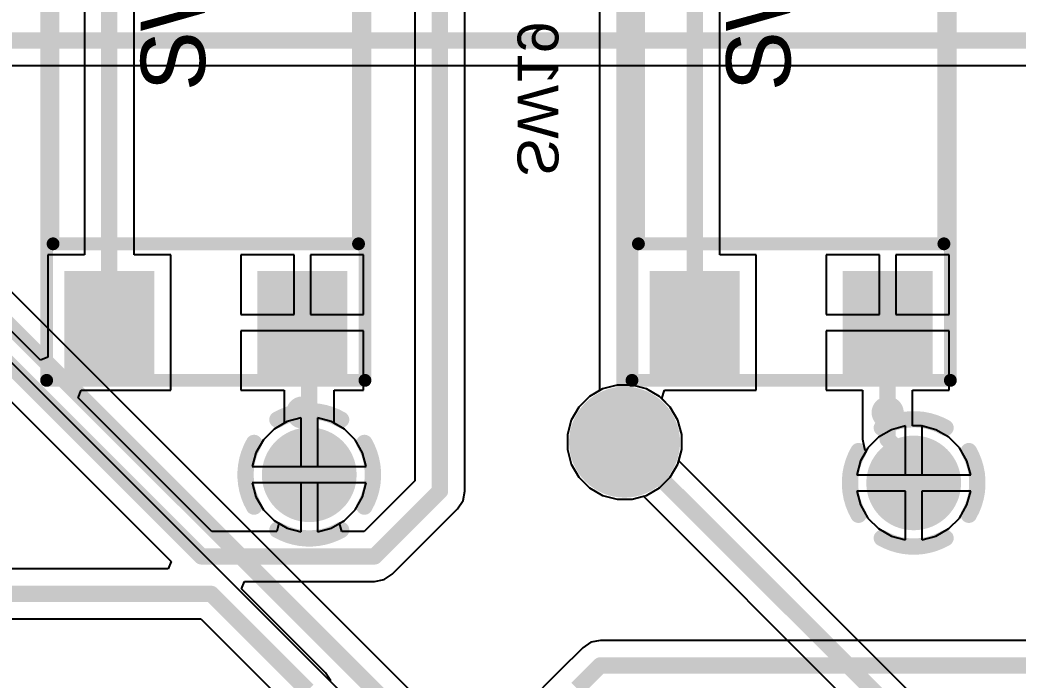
# Model space of a CAD drawing. Header units: inches. Extents: x -8.09 to -2.28, y -0.1 to 6.11.
# Drawn here: x -6.812 to -6.201, y 3.139 to 3.544 of the extents above; entities that cross this region are included whole.
import ezdxf

# ---------------------------------------------------------------- set-up
doc = ezdxf.new("R2010")
doc.units = ezdxf.units.IN
doc.header["$MEASUREMENT"] = 0
for name, color, linetype in [('BottomLayer', 5, 'Continuous'), ('BottomSolder', 6, 'Continuous'), ('InternalPlane1', 76, 'Continuous'), ('InternalPlane2', 16, 'Continuous'), ('Mechanical5', 56, 'Continuous'), ('TopLayer', 1, 'Continuous'), ('TopOverlay', 2, 'Continuous'), ('TopPaste', 8, 'Continuous'), ('TopSolder', 216, 'Continuous'), ('ViaHoleLayer', 16, 'Continuous')]:
    doc.layers.add(name, color=color, linetype=linetype)
doc.styles.add('Arial', font='', dxfattribs={"height": 0.2})
doc.styles.get('Arial').set_extended_font_data('Arial')

# ---------------------------------------------------------------- blocks, each defined once
blk = doc.blocks.new('FP_TL3305AF260QG_MFG_15')
at = {"layer": 'TopLayer'}
for points in [[(-0.17323, 0.08661), (-0.11024, 0.08661), (-0.11024, 0.0315), (-0.17323, 0.0315)], [(0.11024, 0.08661), (0.17323, 0.08661), (0.17323, 0.0315), (0.11024, 0.0315)], [(-0.17323, -0.0315), (-0.11024, -0.0315), (-0.11024, -0.08661), (-0.17323, -0.08661)], [(0.11024, -0.0315), (0.17323, -0.0315), (0.17323, -0.08661), (0.11024, -0.08661)]]:
    blk.add_hatch(color=1, dxfattribs=at).paths.add_polyline_path(points)
at = {"layer": 'TopPaste'}
for points in [[(-0.17323, 0.08661), (-0.11024, 0.08661), (-0.11024, 0.0315), (-0.17323, 0.0315)], [(0.11024, 0.08661), (0.17323, 0.08661), (0.17323, 0.0315), (0.11024, 0.0315)], [(-0.17323, -0.0315), (-0.11024, -0.0315), (-0.11024, -0.08661), (-0.17323, -0.08661)], [(0.11024, -0.0315), (0.17323, -0.0315), (0.17323, -0.08661), (0.11024, -0.08661)]]:
    blk.add_hatch(color=8, dxfattribs=at).paths.add_polyline_path(points)
at = {"layer": 'TopSolder'}
for points in [[(-0.17323, 0.08661), (-0.11024, 0.08661), (-0.11024, 0.0315), (-0.17323, 0.0315)], [(0.11024, 0.08661), (0.17323, 0.08661), (0.17323, 0.0315), (0.11024, 0.0315)], [(-0.17323, -0.0315), (-0.11024, -0.0315), (-0.11024, -0.08661), (-0.17323, -0.08661)], [(0.11024, -0.0315), (0.17323, -0.0315), (0.17323, -0.08661), (0.11024, -0.08661)]]:
    blk.add_hatch(color=216, dxfattribs=at).paths.add_polyline_path(points)
at = {"layer": 'Mechanical5'}
for points in [[(-0.17717, 0.09744, 0.00787, 0.00787, 0), (-0.17717, -0.09744, 0.00787, 0.00787, 0)], [(-0.17717, 0.09744, 0.00787, 0.00787, 0), (0.17717, 0.09744, 0.00787, 0.00787, 0)], [(0.17717, 0.09744, 0.00787, 0.00787, 0), (0.17717, -0.09744, 0.00787, 0.00787, 0)], [(-0.17717, -0.09744, 0.00787, 0.00787, 0), (0.17717, -0.09744, 0.00787, 0.00787, 0)]]:
    blk.add_lwpolyline(points, format="xyseb", dxfattribs=at)
for points in [[(-0.17913, 0.09744, 0.00394, 0.00394, 1), (-0.1752, 0.09744, 0.00394, 0.00394, 1)], [(-0.17913, 0.09744, 0.00394, 0.00394, 1), (-0.1752, 0.09744, 0.00394, 0.00394, 1)], [(0.1752, 0.09744, 0.00394, 0.00394, 1), (0.17913, 0.09744, 0.00394, 0.00394, 1)], [(0.1752, 0.09744, 0.00394, 0.00394, 1), (0.17913, 0.09744, 0.00394, 0.00394, 1)], [(-0.17913, -0.09744, 0.00394, 0.00394, 1), (-0.1752, -0.09744, 0.00394, 0.00394, 1)], [(-0.17913, -0.09744, 0.00394, 0.00394, 1), (-0.1752, -0.09744, 0.00394, 0.00394, 1)], [(0.1752, -0.09744, 0.00394, 0.00394, 1), (0.17913, -0.09744, 0.00394, 0.00394, 1)], [(0.1752, -0.09744, 0.00394, 0.00394, 1), (0.17913, -0.09744, 0.00394, 0.00394, 1)]]:
    blk.add_lwpolyline(points, format="xyseb", close=True, dxfattribs=at)
at = {"layer": 'TopOverlay'}
for points in [[(-0.0935, 0.0935, 0.00787, 0.00787, 0), (-0.0935, -0.0935, 0.00787, 0.00787, 0)], [(-0.0935, 0.0935, 0.00787, 0.00787, 0), (0.0935, 0.0935, 0.00787, 0.00787, 0)], [(0.0935, 0.0935, 0.00787, 0.00787, 0), (0.0935, -0.0935, 0.00787, 0.00787, 0)], [(-0.0935, -0.0935, 0.00787, 0.00787, 0), (0.0935, -0.0935, 0.00787, 0.00787, 0)]]:
    blk.add_lwpolyline(points, format="xyseb", dxfattribs=at)
for points in [[(-0.09547, 0.0935, 0.00394, 0.00394, 1), (-0.09154, 0.0935, 0.00394, 0.00394, 1)], [(-0.09547, 0.0935, 0.00394, 0.00394, 1), (-0.09154, 0.0935, 0.00394, 0.00394, 1)], [(0.09154, 0.0935, 0.00394, 0.00394, 1), (0.09547, 0.0935, 0.00394, 0.00394, 1)], [(0.09154, 0.0935, 0.00394, 0.00394, 1), (0.09547, 0.0935, 0.00394, 0.00394, 1)], [(-0.19193, -0.05906, 0.00984, 0.00984, 1), (-0.20177, -0.05906, 0.00984, 0.00984, 1)], [(-0.20423, -0.05906, 0.00492, 0.00492, 1), (-0.19931, -0.05906, 0.00492, 0.00492, 1)], [(-0.19439, -0.05906, 0.00492, 0.00492, 1), (-0.18947, -0.05906, 0.00492, 0.00492, 1)], [(-0.09547, -0.0935, 0.00394, 0.00394, 1), (-0.09154, -0.0935, 0.00394, 0.00394, 1)], [(-0.09547, -0.0935, 0.00394, 0.00394, 1), (-0.09154, -0.0935, 0.00394, 0.00394, 1)], [(0.09154, -0.0935, 0.00394, 0.00394, 1), (0.09547, -0.0935, 0.00394, 0.00394, 1)], [(0.09154, -0.0935, 0.00394, 0.00394, 1), (0.09547, -0.0935, 0.00394, 0.00394, 1)]]:
    blk.add_lwpolyline(points, format="xyseb", close=True, dxfattribs=at)
at = {"layer": 'Mechanical5', "style": 'Arial'}
blk.add_text('SW20', height=0.03937, dxfattribs=at).set_placement((0, 0.00044))
blk = doc.blocks.new('FP_TL3305AF260QG_MFG_16')
at = {"layer": 'TopLayer'}
for points in [[(-0.17323, 0.08662), (-0.11024, 0.08662), (-0.11024, 0.0315), (-0.17323, 0.0315)], [(0.11024, 0.08662), (0.17323, 0.08662), (0.17323, 0.0315), (0.11024, 0.0315)], [(-0.17323, -0.0315), (-0.11024, -0.0315), (-0.11024, -0.08662), (-0.17323, -0.08662)], [(0.11024, -0.0315), (0.17323, -0.0315), (0.17323, -0.08662), (0.11024, -0.08662)]]:
    blk.add_hatch(color=1, dxfattribs=at).paths.add_polyline_path(points)
at = {"layer": 'TopPaste'}
for points in [[(-0.17323, 0.08662), (-0.11024, 0.08662), (-0.11024, 0.0315), (-0.17323, 0.0315)], [(0.11024, 0.08662), (0.17323, 0.08662), (0.17323, 0.0315), (0.11024, 0.0315)], [(-0.17323, -0.0315), (-0.11024, -0.0315), (-0.11024, -0.08662), (-0.17323, -0.08662)], [(0.11024, -0.0315), (0.17323, -0.0315), (0.17323, -0.08662), (0.11024, -0.08662)]]:
    blk.add_hatch(color=8, dxfattribs=at).paths.add_polyline_path(points)
at = {"layer": 'TopSolder'}
for points in [[(-0.17323, 0.08662), (-0.11024, 0.08662), (-0.11024, 0.0315), (-0.17323, 0.0315)], [(0.11024, 0.08662), (0.17323, 0.08662), (0.17323, 0.0315), (0.11024, 0.0315)], [(-0.17323, -0.0315), (-0.11024, -0.0315), (-0.11024, -0.08662), (-0.17323, -0.08662)], [(0.11024, -0.0315), (0.17323, -0.0315), (0.17323, -0.08662), (0.11024, -0.08662)]]:
    blk.add_hatch(color=216, dxfattribs=at).paths.add_polyline_path(points)
at = {"layer": 'Mechanical5'}
for points in [[(-0.17717, 0.09744, 0.00787, 0.00787, 0), (-0.17717, -0.09744, 0.00787, 0.00787, 0)], [(-0.17717, 0.09744, 0.00787, 0.00787, 0), (0.17717, 0.09744, 0.00787, 0.00787, 0)], [(0.17717, 0.09744, 0.00787, 0.00787, 0), (0.17717, -0.09744, 0.00787, 0.00787, 0)], [(-0.17717, -0.09744, 0.00787, 0.00787, 0), (0.17717, -0.09744, 0.00787, 0.00787, 0)]]:
    blk.add_lwpolyline(points, format="xyseb", dxfattribs=at)
for points in [[(-0.17913, 0.09744, 0.00394, 0.00394, 1), (-0.1752, 0.09744, 0.00394, 0.00394, 1)], [(-0.17913, 0.09744, 0.00394, 0.00394, 1), (-0.1752, 0.09744, 0.00394, 0.00394, 1)], [(0.1752, 0.09744, 0.00394, 0.00394, 1), (0.17913, 0.09744, 0.00394, 0.00394, 1)], [(0.1752, 0.09744, 0.00394, 0.00394, 1), (0.17913, 0.09744, 0.00394, 0.00394, 1)], [(-0.17913, -0.09744, 0.00394, 0.00394, 1), (-0.1752, -0.09744, 0.00394, 0.00394, 1)], [(-0.17913, -0.09744, 0.00394, 0.00394, 1), (-0.1752, -0.09744, 0.00394, 0.00394, 1)], [(0.1752, -0.09744, 0.00394, 0.00394, 1), (0.17913, -0.09744, 0.00394, 0.00394, 1)], [(0.1752, -0.09744, 0.00394, 0.00394, 1), (0.17913, -0.09744, 0.00394, 0.00394, 1)]]:
    blk.add_lwpolyline(points, format="xyseb", close=True, dxfattribs=at)
at = {"layer": 'TopOverlay'}
for points in [[(-0.0935, 0.0935, 0.00787, 0.00787, 0), (-0.0935, -0.0935, 0.00787, 0.00787, 0)], [(-0.0935, 0.0935, 0.00787, 0.00787, 0), (0.0935, 0.0935, 0.00787, 0.00787, 0)], [(0.0935, 0.0935, 0.00787, 0.00787, 0), (0.0935, -0.0935, 0.00787, 0.00787, 0)], [(-0.0935, -0.0935, 0.00787, 0.00787, 0), (0.0935, -0.0935, 0.00787, 0.00787, 0)]]:
    blk.add_lwpolyline(points, format="xyseb", dxfattribs=at)
for points in [[(-0.09547, 0.0935, 0.00394, 0.00394, 1), (-0.09154, 0.0935, 0.00394, 0.00394, 1)], [(-0.09547, 0.0935, 0.00394, 0.00394, 1), (-0.09154, 0.0935, 0.00394, 0.00394, 1)], [(0.09154, 0.0935, 0.00394, 0.00394, 1), (0.09547, 0.0935, 0.00394, 0.00394, 1)], [(0.09154, 0.0935, 0.00394, 0.00394, 1), (0.09547, 0.0935, 0.00394, 0.00394, 1)], [(-0.19193, -0.05906, 0.00984, 0.00984, 1), (-0.20177, -0.05906, 0.00984, 0.00984, 1)], [(-0.20423, -0.05906, 0.00492, 0.00492, 1), (-0.19931, -0.05906, 0.00492, 0.00492, 1)], [(-0.19439, -0.05906, 0.00492, 0.00492, 1), (-0.18947, -0.05906, 0.00492, 0.00492, 1)], [(-0.09547, -0.0935, 0.00394, 0.00394, 1), (-0.09154, -0.0935, 0.00394, 0.00394, 1)], [(-0.09547, -0.0935, 0.00394, 0.00394, 1), (-0.09154, -0.0935, 0.00394, 0.00394, 1)], [(0.09154, -0.0935, 0.00394, 0.00394, 1), (0.09547, -0.0935, 0.00394, 0.00394, 1)], [(0.09154, -0.0935, 0.00394, 0.00394, 1), (0.09547, -0.0935, 0.00394, 0.00394, 1)]]:
    blk.add_lwpolyline(points, format="xyseb", close=True, dxfattribs=at)
at = {"layer": 'Mechanical5', "style": 'Arial'}
blk.add_text('SW19', height=0.03937, dxfattribs=at).set_placement((0, 0.00044))

msp = doc.modelspace()

# ---------------------------------------------------------------- hatches: boundary and pattern name
at = {"layer": 'BottomLayer'}
h = msp.add_hatch(color=5, dxfattribs=at)
edge = h.paths.add_edge_path()
edge.add_arc((-6.442, 3.285), 0.025, 0, 360)
h = msp.add_hatch(color=5, dxfattribs=at)
edge = h.paths.add_edge_path()
edge.add_arc((-6.635, 3.265), 0.025, 0, 360)
h = msp.add_hatch(color=5, dxfattribs=at)
edge = h.paths.add_edge_path()
edge.add_arc((-6.265, 3.26), 0.025, 0, 360)
at = {"layer": 'BottomSolder'}
h = msp.add_hatch(color=6, dxfattribs=at)
edge = h.paths.add_edge_path()
edge.add_arc((-6.442, 3.285), 0.029, 0, 360)
h = msp.add_hatch(color=6, dxfattribs=at)
edge = h.paths.add_edge_path()
edge.add_arc((-6.635, 3.265), 0.029, 0, 360)
h = msp.add_hatch(color=6, dxfattribs=at)
edge = h.paths.add_edge_path()
edge.add_arc((-6.265, 3.26), 0.029, 0, 360)
at = {"layer": 'InternalPlane1'}
h = msp.add_hatch(color=76, dxfattribs=at)
edge = h.paths.add_edge_path()
edge.add_arc((-6.442, 3.285), 0.034, 0, 360)
at = {"layer": 'InternalPlane2'}
h = msp.add_hatch(color=16, dxfattribs=at)
edge = h.paths.add_edge_path()
edge.add_arc((-6.442, 3.285), 0.034, 0, 360)
at = {"layer": 'TopLayer'}
h = msp.add_hatch(color=1, dxfattribs=at)
edge = h.paths.add_edge_path()
edge.add_arc((-6.442, 3.285), 0.025, 0, 360)
h = msp.add_hatch(color=1, dxfattribs=at)
edge = h.paths.add_edge_path()
edge.add_arc((-6.635, 3.265), 0.025, 0, 360)
h = msp.add_hatch(color=1, dxfattribs=at)
edge = h.paths.add_edge_path()
edge.add_arc((-6.265, 3.26), 0.025, 0, 360)
at = {"layer": 'TopSolder'}
h = msp.add_hatch(color=216, dxfattribs=at)
edge = h.paths.add_edge_path()
edge.add_arc((-6.442, 3.285), 0.029, 0, 360)
h = msp.add_hatch(color=216, dxfattribs=at)
edge = h.paths.add_edge_path()
edge.add_arc((-6.635, 3.265), 0.029, 0, 360)
h = msp.add_hatch(color=216, dxfattribs=at)
edge = h.paths.add_edge_path()
edge.add_arc((-6.265, 3.26), 0.029, 0, 360)
at = {"layer": 'ViaHoleLayer'}
h = msp.add_hatch(color=16, dxfattribs=at)
edge = h.paths.add_edge_path()
edge.add_arc((-6.442, 3.285), 0.014, 0, 360)
h = msp.add_hatch(color=16, dxfattribs=at)
edge = h.paths.add_edge_path()
edge.add_arc((-6.635, 3.265), 0.014, 0, 360)
h = msp.add_hatch(color=16, dxfattribs=at)
edge = h.paths.add_edge_path()
edge.add_arc((-6.265, 3.26), 0.014, 0, 360)

# ---------------------------------------------------------------- linework, layer by layer
at = {"layer": 'BottomLayer'}
for p, q in [((-6.13446, 2.69409), (-7.37571, 3.93533)), ((-7.40181, 3.91819), (-6.13177, 2.64814)), ((-6.87842, 3.51571), (-5.64433, 3.51571)), ((-6.45551, 3.31761), (-6.46349, 3.31301)), ((-6.44661, 3.32), (-6.45551, 3.31761)), ((-6.43739, 3.32), (-6.44661, 3.32)), ((-6.42849, 3.31761), (-6.43739, 3.32)), ((-6.42051, 3.31301), (-6.42849, 3.31761)), ((-6.46349, 3.31301), (-6.47001, 3.30649)), ((-6.41399, 3.30649), (-6.42051, 3.31301)), ((-6.47001, 3.30649), (-6.47461, 3.29851)), ((-6.40939, 3.29851), (-6.41399, 3.30649)), ((-6.64, 3.29989), (-6.64851, 3.29761)), ((-6.64, 3.27), (-6.64, 3.29989)), ((-6.62149, 3.29761), (-6.63, 3.29989)), ((-6.63, 3.29989), (-6.63, 3.27)), ((-6.64851, 3.29761), (-6.65649, 3.29301)), ((-6.61351, 3.29301), (-6.62149, 3.29761)), ((-6.47461, 3.29851), (-6.477, 3.28961)), ((-6.407, 3.28961), (-6.40939, 3.29851)), ((-6.27, 3.29489), (-6.27851, 3.29261)), ((-6.27, 3.265), (-6.27, 3.29489)), ((-6.25149, 3.29261), (-6.26, 3.29489)), ((-6.26, 3.29489), (-6.26, 3.265)), ((-6.65649, 3.29301), (-6.66301, 3.28649)), ((-6.60699, 3.28649), (-6.61351, 3.29301)), ((-6.477, 3.28961), (-6.477, 3.28039)), ((-6.407, 3.28039), (-6.407, 3.28961)), ((-6.28649, 3.28801), (-6.29301, 3.28149)), ((-6.27851, 3.29261), (-6.28649, 3.28801)), ((-6.24351, 3.28801), (-6.25149, 3.29261)), ((-6.23699, 3.28149), (-6.24351, 3.28801)), ((-6.66301, 3.28649), (-6.66761, 3.27851)), ((-6.60239, 3.27851), (-6.60699, 3.28649)), ((-6.29301, 3.28149), (-6.29761, 3.27351)), ((-6.23239, 3.27351), (-6.23699, 3.28149)), ((-6.66761, 3.27851), (-6.66989, 3.27)), ((-6.60011, 3.27), (-6.60239, 3.27851)), ((-6.477, 3.28039), (-6.47461, 3.27149)), ((-6.40885, 3.27348), (-6.407, 3.28039)), ((-6.66989, 3.27), (-6.64, 3.27)), ((-6.63, 3.27), (-6.60011, 3.27)), ((-6.47461, 3.27149), (-6.47001, 3.26351)), ((-6.2124, 3.07703), (-6.40885, 3.27348)), ((-6.29761, 3.27351), (-6.29989, 3.265)), ((-6.23011, 3.265), (-6.23239, 3.27351)), ((-6.47001, 3.26351), (-6.46349, 3.25699)), ((-6.29989, 3.265), (-6.27, 3.265)), ((-6.26, 3.265), (-6.23011, 3.265)), ((-6.64, 3.26), (-6.66989, 3.26)), ((-6.66989, 3.26), (-6.66761, 3.25149)), ((-6.64, 3.23011), (-6.64, 3.26)), ((-6.60011, 3.26), (-6.63, 3.26)), ((-6.63, 3.26), (-6.63, 3.23011)), ((-6.60239, 3.25149), (-6.60011, 3.26)), ((-6.46349, 3.25699), (-6.45551, 3.25239)), ((-6.66761, 3.25149), (-6.66301, 3.24351)), ((-6.60699, 3.24351), (-6.60239, 3.25149)), ((-6.45551, 3.25239), (-6.44661, 3.25)), ((-6.43739, 3.25), (-6.43048, 3.25185)), ((-6.43048, 3.25185), (-6.22955, 3.05092)), ((-6.27, 3.255), (-6.29989, 3.255)), ((-6.29989, 3.255), (-6.29761, 3.24649)), ((-6.27, 3.22511), (-6.27, 3.255)), ((-6.23011, 3.255), (-6.26, 3.255)), ((-6.26, 3.255), (-6.26, 3.22511)), ((-6.23239, 3.24649), (-6.23011, 3.255)), ((-6.44661, 3.25), (-6.43739, 3.25)), ((-6.29761, 3.24649), (-6.29301, 3.23851)), ((-6.23699, 3.23851), (-6.23239, 3.24649)), ((-6.66301, 3.24351), (-6.65649, 3.23699)), ((-6.61351, 3.23699), (-6.60699, 3.24351)), ((-6.29301, 3.23851), (-6.28649, 3.23199)), ((-6.24351, 3.23199), (-6.23699, 3.23851)), ((-6.65649, 3.23699), (-6.64851, 3.23239)), ((-6.64851, 3.23239), (-6.64, 3.23011)), ((-6.63, 3.23011), (-6.62149, 3.23239)), ((-6.62149, 3.23239), (-6.61351, 3.23699)), ((-6.28649, 3.23199), (-6.27851, 3.22739)), ((-6.27851, 3.22739), (-6.27, 3.22511)), ((-6.26, 3.22511), (-6.25149, 3.22739)), ((-6.25149, 3.22739), (-6.24351, 3.23199))]:
    msp.add_line(p, q, dxfattribs=at)
for points in [[(-7.391, 3.929, 0.01, 0.01, 0), (-6.11283, 2.65083, 0.01, 0.01, 0)], [(-6.91, 3.531, 0.01, 0.01, 0), (-5.638, 3.531, 0.01, 0.01, 0)], [(-6.442, 3.285, 0.01, 0.01, 0), (-6.21873, 3.06173, 0.01, 0.01, 0)]]:
    msp.add_lwpolyline(points, format="xyseb", dxfattribs=at)
msp.add_lwpolyline([(-6.4445, 3.285, 0.005, 0.005, 1), (-6.4395, 3.285, 0.005, 0.005, 1)], format="xyseb", close=True, dxfattribs=at)
at = {"layer": 'InternalPlane1'}
for points in [[(-6.6545, 3.29878, 0.01, 0.01, -0.267949), (-6.6155, 3.29878, 0.01, 0.01, 0)], [(-6.2845, 3.29378, 0.01, 0.01, -0.267949), (-6.2455, 3.29378, 0.01, 0.01, 0)], [(-6.66878, 3.2455, 0.01, 0.01, -0.267949), (-6.66878, 3.2845, 0.01, 0.01, 0)], [(-6.60123, 3.2845, 0.01, 0.01, -0.267949), (-6.60123, 3.2455, 0.01, 0.01, 0)], [(-6.29878, 3.2405, 0.01, 0.01, -0.267949), (-6.29878, 3.2795, 0.01, 0.01, 0)], [(-6.23123, 3.2795, 0.01, 0.01, -0.267949), (-6.23123, 3.2405, 0.01, 0.01, 0)], [(-6.6155, 3.23122, 0.01, 0.01, -0.267949), (-6.6545, 3.23122, 0.01, 0.01, 0)], [(-6.2455, 3.22622, 0.01, 0.01, -0.267949), (-6.2845, 3.22622, 0.01, 0.01, 0)]]:
    msp.add_lwpolyline(points, format="xyseb", dxfattribs=at)
for points in [[(-6.657, 3.29878, 0.005, 0.005, 1), (-6.652, 3.29878, 0.005, 0.005, 1)], [(-6.618, 3.29878, 0.005, 0.005, 1), (-6.613, 3.29878, 0.005, 0.005, 1)], [(-6.287, 3.29378, 0.005, 0.005, 1), (-6.282, 3.29378, 0.005, 0.005, 1)], [(-6.248, 3.29378, 0.005, 0.005, 1), (-6.243, 3.29378, 0.005, 0.005, 1)], [(-6.67127, 3.2845, 0.005, 0.005, 1), (-6.66627, 3.2845, 0.005, 0.005, 1)], [(-6.60372, 3.2845, 0.005, 0.005, 1), (-6.59872, 3.2845, 0.005, 0.005, 1)], [(-6.30128, 3.2795, 0.005, 0.005, 1), (-6.29627, 3.2795, 0.005, 0.005, 1)], [(-6.23372, 3.2795, 0.005, 0.005, 1), (-6.22872, 3.2795, 0.005, 0.005, 1)], [(-6.67127, 3.2455, 0.005, 0.005, 1), (-6.66627, 3.2455, 0.005, 0.005, 1)], [(-6.60372, 3.2455, 0.005, 0.005, 1), (-6.59872, 3.2455, 0.005, 0.005, 1)], [(-6.30128, 3.2405, 0.005, 0.005, 1), (-6.29627, 3.2405, 0.005, 0.005, 1)], [(-6.23372, 3.2405, 0.005, 0.005, 1), (-6.22872, 3.2405, 0.005, 0.005, 1)], [(-6.657, 3.23122, 0.005, 0.005, 1), (-6.652, 3.23122, 0.005, 0.005, 1)], [(-6.618, 3.23122, 0.005, 0.005, 1), (-6.613, 3.23122, 0.005, 0.005, 1)], [(-6.287, 3.22622, 0.005, 0.005, 1), (-6.282, 3.22622, 0.005, 0.005, 1)], [(-6.248, 3.22622, 0.005, 0.005, 1), (-6.243, 3.22622, 0.005, 0.005, 1)]]:
    msp.add_lwpolyline(points, format="xyseb", close=True, dxfattribs=at)
at = {"layer": 'InternalPlane2'}
for points in [[(-6.6545, 3.29878, 0.01, 0.01, -0.267949), (-6.6155, 3.29878, 0.01, 0.01, 0)], [(-6.2845, 3.29378, 0.01, 0.01, -0.267949), (-6.2455, 3.29378, 0.01, 0.01, 0)], [(-6.66878, 3.2455, 0.01, 0.01, -0.267949), (-6.66878, 3.2845, 0.01, 0.01, 0)], [(-6.60123, 3.2845, 0.01, 0.01, -0.267949), (-6.60123, 3.2455, 0.01, 0.01, 0)], [(-6.29878, 3.2405, 0.01, 0.01, -0.267949), (-6.29878, 3.2795, 0.01, 0.01, 0)], [(-6.23123, 3.2795, 0.01, 0.01, -0.267949), (-6.23123, 3.2405, 0.01, 0.01, 0)], [(-6.6155, 3.23122, 0.01, 0.01, -0.267949), (-6.6545, 3.23122, 0.01, 0.01, 0)], [(-6.2455, 3.22622, 0.01, 0.01, -0.267949), (-6.2845, 3.22622, 0.01, 0.01, 0)]]:
    msp.add_lwpolyline(points, format="xyseb", dxfattribs=at)
for points in [[(-6.657, 3.29878, 0.005, 0.005, 1), (-6.652, 3.29878, 0.005, 0.005, 1)], [(-6.618, 3.29878, 0.005, 0.005, 1), (-6.613, 3.29878, 0.005, 0.005, 1)], [(-6.287, 3.29378, 0.005, 0.005, 1), (-6.282, 3.29378, 0.005, 0.005, 1)], [(-6.248, 3.29378, 0.005, 0.005, 1), (-6.243, 3.29378, 0.005, 0.005, 1)], [(-6.67127, 3.2845, 0.005, 0.005, 1), (-6.66627, 3.2845, 0.005, 0.005, 1)], [(-6.60372, 3.2845, 0.005, 0.005, 1), (-6.59872, 3.2845, 0.005, 0.005, 1)], [(-6.30128, 3.2795, 0.005, 0.005, 1), (-6.29627, 3.2795, 0.005, 0.005, 1)], [(-6.23372, 3.2795, 0.005, 0.005, 1), (-6.22872, 3.2795, 0.005, 0.005, 1)], [(-6.67127, 3.2455, 0.005, 0.005, 1), (-6.66627, 3.2455, 0.005, 0.005, 1)], [(-6.60372, 3.2455, 0.005, 0.005, 1), (-6.59872, 3.2455, 0.005, 0.005, 1)], [(-6.30128, 3.2405, 0.005, 0.005, 1), (-6.29627, 3.2405, 0.005, 0.005, 1)], [(-6.23372, 3.2405, 0.005, 0.005, 1), (-6.22872, 3.2405, 0.005, 0.005, 1)], [(-6.657, 3.23122, 0.005, 0.005, 1), (-6.652, 3.23122, 0.005, 0.005, 1)], [(-6.618, 3.23122, 0.005, 0.005, 1), (-6.613, 3.23122, 0.005, 0.005, 1)], [(-6.287, 3.22622, 0.005, 0.005, 1), (-6.282, 3.22622, 0.005, 0.005, 1)], [(-6.248, 3.22622, 0.005, 0.005, 1), (-6.243, 3.22622, 0.005, 0.005, 1)]]:
    msp.add_lwpolyline(points, format="xyseb", close=True, dxfattribs=at)
at = {"layer": 'TopLayer'}
for p, q in [((-6.45729, 3.79601), (-6.45729, 3.31658)), ((-6.57029, 3.727), (-6.57029, 3.26133)), ((-6.53971, 3.255), (-6.53971, 3.72067)), ((-6.77268, 3.60024), (-6.77268, 3.39976)), ((-6.74209, 3.39976), (-6.74209, 3.60024)), ((-6.38376, 3.39976), (-6.38376, 3.60024)), ((-6.79957, 3.3352), (-6.93471, 3.47033)), ((-6.96081, 3.45319), (-6.71954, 3.21191)), ((-6.77268, 3.39976), (-6.79495, 3.39976)), ((-6.79495, 3.39976), (-6.79495, 3.33711)), ((-6.71983, 3.39976), (-6.74209, 3.39976)), ((-6.71983, 3.31677), (-6.71983, 3.39976)), ((-6.64428, 3.39976), (-6.67684, 3.39976)), ((-6.67684, 3.39976), (-6.67684, 3.36327)), ((-6.64428, 3.36327), (-6.64428, 3.39976)), ((-6.60172, 3.39976), (-6.63428, 3.39976)), ((-6.63428, 3.39976), (-6.63428, 3.36327)), ((-6.60172, 3.36327), (-6.60172, 3.39976)), ((-6.3615, 3.39976), (-6.38376, 3.39976)), ((-6.3615, 3.31677), (-6.3615, 3.39976)), ((-6.28594, 3.39976), (-6.3185, 3.39976)), ((-6.3185, 3.39976), (-6.3185, 3.36327)), ((-6.28594, 3.36327), (-6.28594, 3.39976)), ((-6.24338, 3.39976), (-6.27594, 3.39976)), ((-6.27594, 3.39976), (-6.27594, 3.36327)), ((-6.24338, 3.36327), (-6.24338, 3.39976)), ((-6.67684, 3.36327), (-6.64428, 3.36327)), ((-6.63428, 3.36327), (-6.60172, 3.36327)), ((-6.3185, 3.36327), (-6.28594, 3.36327)), ((-6.27594, 3.36327), (-6.24338, 3.36327)), ((-6.63928, 3.35327), (-6.67684, 3.35327)), ((-6.67684, 3.35327), (-6.67684, 3.31677)), ((-6.60172, 3.35327), (-6.63928, 3.35327)), ((-6.60172, 3.31677), (-6.60172, 3.35327)), ((-6.28094, 3.35327), (-6.3185, 3.35327)), ((-6.3185, 3.35327), (-6.3185, 3.31677)), ((-6.24338, 3.35327), (-6.28094, 3.35327)), ((-6.24338, 3.31677), (-6.24338, 3.35327)), ((-6.79495, 3.33711), (-6.79957, 3.3352)), ((-6.77652, 3.31215), (-6.77461, 3.31677)), ((-6.69467, 3.23029), (-6.77652, 3.31215)), ((-6.77461, 3.31677), (-6.71983, 3.31677)), ((-6.67684, 3.31677), (-6.65029, 3.31677)), ((-6.65029, 3.31677), (-6.65029, 3.29658)), ((-6.61971, 3.29658), (-6.61971, 3.31677)), ((-6.61971, 3.31677), (-6.60172, 3.31677)), ((-6.46349, 3.31301), (-6.47001, 3.30649)), ((-6.45729, 3.31658), (-6.46349, 3.31301)), ((-6.41927, 3.31177), (-6.41753, 3.31677)), ((-6.41399, 3.30649), (-6.41927, 3.31177)), ((-6.41753, 3.31677), (-6.3615, 3.31677)), ((-6.3185, 3.31677), (-6.29624, 3.31677)), ((-6.29624, 3.31677), (-6.29624, 3.28677)), ((-6.26565, 3.295), (-6.26565, 3.31677)), ((-6.26565, 3.31677), (-6.24338, 3.31677)), ((-6.47001, 3.30649), (-6.47461, 3.29851)), ((-6.40939, 3.29851), (-6.41399, 3.30649)), ((-6.65029, 3.29658), (-6.65649, 3.29301)), ((-6.61351, 3.29301), (-6.61971, 3.29658)), ((-6.47461, 3.29851), (-6.477, 3.28961)), ((-6.407, 3.28961), (-6.40939, 3.29851)), ((-6.26039, 3.295), (-6.26565, 3.295)), ((-6.25149, 3.29261), (-6.26039, 3.295)), ((-6.65649, 3.29301), (-6.66301, 3.28649)), ((-6.60699, 3.28649), (-6.61351, 3.29301)), ((-6.477, 3.28961), (-6.477, 3.28039)), ((-6.407, 3.28039), (-6.407, 3.28961)), ((-6.24351, 3.28801), (-6.25149, 3.29261)), ((-6.23699, 3.28149), (-6.24351, 3.28801)), ((-6.66301, 3.28649), (-6.66761, 3.27851)), ((-6.60239, 3.27851), (-6.60699, 3.28649)), ((-6.29624, 3.28677), (-6.29507, 3.28092)), ((-6.23239, 3.27351), (-6.23699, 3.28149)), ((-6.66761, 3.27851), (-6.66989, 3.27)), ((-6.60011, 3.27), (-6.60239, 3.27851)), ((-6.477, 3.28039), (-6.47461, 3.27149)), ((-6.40939, 3.27149), (-6.407, 3.28039)), ((-6.29414, 3.27952), (-6.29761, 3.27351)), ((-6.29507, 3.28092), (-6.29414, 3.27952)), ((-6.66989, 3.27), (-6.60011, 3.27)), ((-6.47461, 3.27149), (-6.47001, 3.26351)), ((-6.41399, 3.26351), (-6.40939, 3.27149)), ((-6.29761, 3.27351), (-6.29989, 3.265)), ((-6.23011, 3.265), (-6.23239, 3.27351)), ((-6.47001, 3.26351), (-6.46349, 3.25699)), ((-6.42051, 3.25699), (-6.41399, 3.26351)), ((-6.29989, 3.265), (-6.23011, 3.265)), ((-6.60011, 3.26), (-6.66989, 3.26)), ((-6.66989, 3.26), (-6.66761, 3.25149)), ((-6.60239, 3.25149), (-6.60011, 3.26)), ((-6.57029, 3.26133), (-6.60133, 3.23029)), ((-6.46349, 3.25699), (-6.45551, 3.25239)), ((-6.42849, 3.25239), (-6.42051, 3.25699)), ((-6.66761, 3.25149), (-6.66301, 3.24351)), ((-6.60699, 3.24351), (-6.60239, 3.25149)), ((-6.54087, 3.24915), (-6.53971, 3.255)), ((-6.45551, 3.25239), (-6.44661, 3.25)), ((-6.43739, 3.25), (-6.42849, 3.25239)), ((-6.27, 3.255), (-6.29989, 3.255)), ((-6.29989, 3.255), (-6.29761, 3.24649)), ((-6.27, 3.22511), (-6.27, 3.255)), ((-6.23011, 3.255), (-6.26, 3.255)), ((-6.26, 3.255), (-6.26, 3.22511)), ((-6.23239, 3.24649), (-6.23011, 3.255)), ((-6.54419, 3.24419), (-6.54087, 3.24915)), ((-6.44661, 3.25), (-6.43739, 3.25)), ((-6.29761, 3.24649), (-6.29301, 3.23851)), ((-6.23699, 3.23851), (-6.23239, 3.24649)), ((-6.66301, 3.24351), (-6.65649, 3.23699)), ((-6.61351, 3.23699), (-6.60699, 3.24351)), ((-6.58419, 3.20419), (-6.54419, 3.24419)), ((-6.29301, 3.23851), (-6.28649, 3.23199)), ((-6.24351, 3.23199), (-6.23699, 3.23851)), ((-6.65649, 3.23699), (-6.65355, 3.23529)), ((-6.65355, 3.23529), (-6.65489, 3.23029)), ((-6.61645, 3.23529), (-6.61351, 3.23699)), ((-6.61511, 3.23029), (-6.61645, 3.23529)), ((-6.65489, 3.23029), (-6.69467, 3.23029)), ((-6.60133, 3.23029), (-6.61511, 3.23029)), ((-6.28649, 3.23199), (-6.27851, 3.22739)), ((-6.27851, 3.22739), (-6.27, 3.22511)), ((-6.26, 3.22511), (-6.25149, 3.22739)), ((-6.25149, 3.22739), (-6.24351, 3.23199)), ((-6.71954, 3.21191), (-6.72146, 3.20729)), ((-6.72146, 3.20729), (-6.925, 3.20729)), ((-6.58915, 3.20087), (-6.58419, 3.20419)), ((-6.67646, 3.19509), (-6.67454, 3.19971)), ((-6.67454, 3.19971), (-6.595, 3.19971)), ((-6.595, 3.19971), (-6.58915, 3.20087)), ((-6.62513, 3.14376), (-6.67646, 3.19509)), ((-6.91866, 3.17671), (-6.70133, 3.17671)), ((-6.70133, 3.17671), (-6.65286, 3.12823)), ((-6.46758, 3.15904), (-6.48181, 3.14481)), ((-6.46262, 3.16236), (-6.46758, 3.15904)), ((-6.45677, 3.16352), (-6.46262, 3.16236)), ((-5.96917, 3.16352), (-6.45677, 3.16352)), ((-6.62181, 3.1388), (-6.62513, 3.14376)), ((-6.48181, 3.14481), (-6.5296, 3.09703))]:
    msp.add_line(p, q, dxfattribs=at)
for points in [[(-6.442, 3.285, 0.01, 0.01, 0), (-6.442, 3.798, 0.01, 0.01, 0)], [(-6.555, 3.255, 0.01, 0.01, 0), (-6.555, 3.727, 0.01, 0.01, 0)], [(-6.75739, 3.35827, 0.01, 0.01, 0), (-6.75739, 3.64173, 0.01, 0.01, 0)], [(-6.39906, 3.35827, 0.01, 0.01, 0), (-6.39906, 3.64173, 0.01, 0.01, 0)], [(-6.95, 3.464, 0.01, 0.01, 0), (-6.701, 3.215, 0.01, 0.01, 0)], [(-6.63928, 3.35827, 0.01, 0.01, 0), (-6.635, 3.35399, 0.01, 0.01, 0)], [(-6.28094, 3.28677, 0.01, 0.01, 0), (-6.28094, 3.35827, 0.01, 0.01, 0)], [(-6.635, 3.265, 0.01, 0.01, 0), (-6.635, 3.35399, 0.01, 0.01, 0)], [(-6.28094, 3.28677, 0.01, 0.01, 0), (-6.265, 3.27082, 0.01, 0.01, 0)], [(-6.265, 3.26, 0.01, 0.01, 0), (-6.265, 3.27082, 0.01, 0.01, 0)], [(-6.595, 3.215, 0.01, 0.01, 0), (-6.555, 3.255, 0.01, 0.01, 0)], [(-6.701, 3.215, 0.01, 0.01, 0), (-6.595, 3.215, 0.01, 0.01, 0)], [(-6.925, 3.192, 0.01, 0.01, 0), (-6.695, 3.192, 0.01, 0.01, 0)], [(-6.695, 3.192, 0.01, 0.01, 0), (-6.63594, 3.13294, 0.01, 0.01, 0)], [(-6.471, 3.134, 0.01, 0.01, 0), (-6.45677, 3.14823, 0.01, 0.01, 0)], [(-6.45677, 3.14823, 0.01, 0.01, 0), (-5.96917, 3.14823, 0.01, 0.01, 0)]]:
    msp.add_lwpolyline(points, format="xyseb", dxfattribs=at)
for points in [[(-6.75989, 3.35827, 0.005, 0.005, 1), (-6.75489, 3.35827, 0.005, 0.005, 1)], [(-6.64178, 3.35827, 0.005, 0.005, 1), (-6.63678, 3.35827, 0.005, 0.005, 1)], [(-6.40156, 3.35827, 0.005, 0.005, 1), (-6.39656, 3.35827, 0.005, 0.005, 1)], [(-6.28344, 3.35827, 0.005, 0.005, 1), (-6.27844, 3.35827, 0.005, 0.005, 1)], [(-6.6375, 3.35399, 0.005, 0.005, 1), (-6.6325, 3.35399, 0.005, 0.005, 1)], [(-6.6375, 3.35399, 0.005, 0.005, 1), (-6.6325, 3.35399, 0.005, 0.005, 1)], [(-6.4445, 3.285, 0.005, 0.005, 1), (-6.4395, 3.285, 0.005, 0.005, 1)], [(-6.28344, 3.28677, 0.005, 0.005, 1), (-6.27844, 3.28677, 0.005, 0.005, 1)], [(-6.28344, 3.28677, 0.005, 0.005, 1), (-6.27844, 3.28677, 0.005, 0.005, 1)], [(-6.2675, 3.27082, 0.005, 0.005, 1), (-6.2625, 3.27082, 0.005, 0.005, 1)], [(-6.2675, 3.27082, 0.005, 0.005, 1), (-6.2625, 3.27082, 0.005, 0.005, 1)], [(-6.6375, 3.265, 0.005, 0.005, 1), (-6.6325, 3.265, 0.005, 0.005, 1)], [(-6.2675, 3.26, 0.005, 0.005, 1), (-6.2625, 3.26, 0.005, 0.005, 1)], [(-6.5575, 3.255, 0.005, 0.005, 1), (-6.5525, 3.255, 0.005, 0.005, 1)], [(-6.5575, 3.255, 0.005, 0.005, 1), (-6.5525, 3.255, 0.005, 0.005, 1)], [(-6.7035, 3.215, 0.005, 0.005, 1), (-6.6985, 3.215, 0.005, 0.005, 1)], [(-6.7035, 3.215, 0.005, 0.005, 1), (-6.6985, 3.215, 0.005, 0.005, 1)], [(-6.5975, 3.215, 0.005, 0.005, 1), (-6.5925, 3.215, 0.005, 0.005, 1)], [(-6.5975, 3.215, 0.005, 0.005, 1), (-6.5925, 3.215, 0.005, 0.005, 1)], [(-6.6975, 3.192, 0.005, 0.005, 1), (-6.6925, 3.192, 0.005, 0.005, 1)], [(-6.6975, 3.192, 0.005, 0.005, 1), (-6.6925, 3.192, 0.005, 0.005, 1)], [(-6.45927, 3.14823, 0.005, 0.005, 1), (-6.45427, 3.14823, 0.005, 0.005, 1)], [(-6.45927, 3.14823, 0.005, 0.005, 1), (-6.45427, 3.14823, 0.005, 0.005, 1)]]:
    msp.add_lwpolyline(points, format="xyseb", close=True, dxfattribs=at)

# ---------------------------------------------------------------- block references
at = {"rotation": 90}
for name, p in [('FP_TL3305AF260QG_MFG_15', (-6.69833, 3.5)), ('FP_TL3305AF260QG_MFG_16', (-6.34, 3.5))]:
    msp.add_blockref(name, p, dxfattribs=at)

# ---------------------------------------------------------------- texts
at = {"layer": 'TopOverlay', "style": 'Arial', "text_generation_flag": 2}
msp.add_text('SW19', height=0.025, rotation=270, dxfattribs=at).set_placement((-6.5075, 3.44757))

doc.saveas('drawing.dxf')
